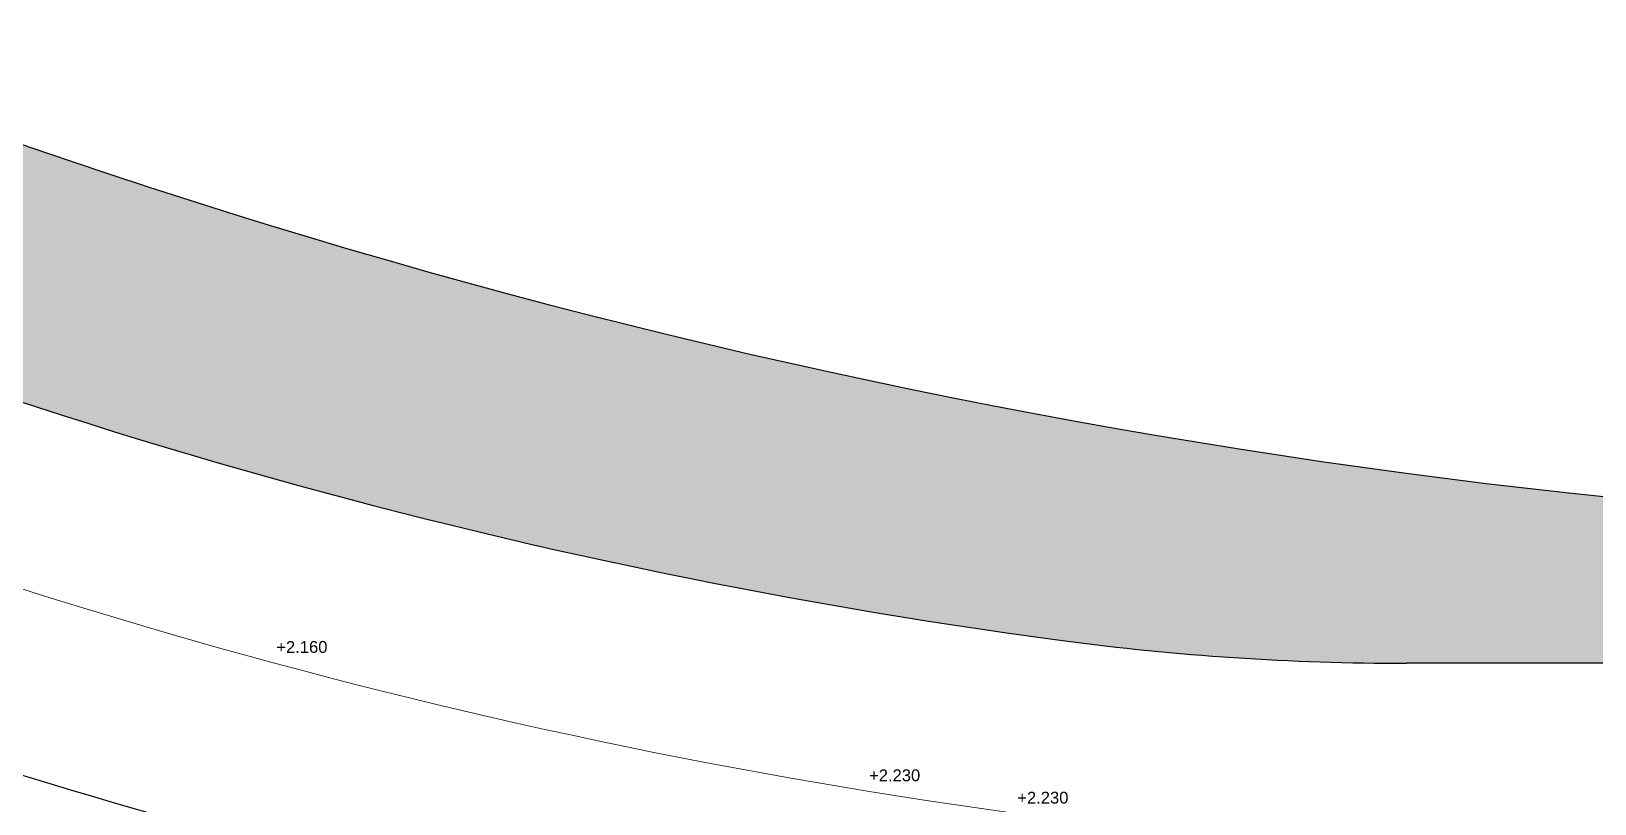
# Model space of a CAD drawing. Header units: millimetres. Extents: x -144017 to 231572, y -32146 to 76935.
# Drawn here: x -37846 to 14904, y 12951 to 39040 of the extents above; entities that cross this region are included whole.
import ezdxf

# ---------------------------------------------------------------- set-up
doc = ezdxf.new("R2010")
doc.units = ezdxf.units.MM
doc.header["$LTSCALE"] = 100
doc.header["$MEASUREMENT"] = 0
for name, color, linetype, lineweight in [('1', 1, 'Continuous', 18), ('ARC_HATCH', 8, 'Continuous', 0), ('TAN CANG-profile- REVISE1$0$8', 17, 'Continuous', 0)]:
    doc.layers.add(name, color=color, linetype=linetype, lineweight=lineweight)
doc.layers.add('1ST_ALIGSIDEWALK', color=5, linetype='Continuous')
doc.layers.add('Row1', color=5, linetype='Continuous')
doc.layers.add('Defpoint', color=160, linetype='Continuous', plot=False)
doc.styles.add('Arial', font='arial.ttf', dxfattribs={"width": 0.8, "height": 98.35329341317366})

msp = doc.modelspace()

# ---------------------------------------------------------------- hatches: boundary and pattern name
at = {"layer": 'ARC_HATCH'}
h = msp.add_hatch(dxfattribs=at)
h.set_pattern_fill('ANGLE', color=256, scale=200, angle=33.91813135582277, style=0)
h.set_pattern_definition([(44.99999999573775, (-30076.26288746222, -418178.4740657286), (-987.8281732441221, 987.828173391092), [1015.999999999999, -380.9999999999998]), (134.9999999957377, (-30076.26288746222, -418178.4740657286), (-987.8281733910922, -987.8281732441221), [1016, -380.9999999999999])])
h.paths.add_polyline_path([(107882.6608971358, 20832.93733373977), (108061.0750021144, 21757.94874898851), (69929.89318173681, 21922.25860315413), (39269.19840504823, 22024.80188635769, -0.09445108774179375), (-48404.61881400429, 39039.72174451975), (-84030.45710070228, 53270.42787567325, -0.3837196270697199), (-86988.0958882565, 59270.50409111544), (-88822.33718754031, 59067.35589178914, 0.35529364105406), (-82170.64980403922, 45463.93247447384), (-58884.35643607526, 34692.77105694319, 0.07534880944523575), (-3053.741034755541, 18467.1692322242, 0.03309263223155202), (8556.591876339458, 17696.78149597708), (76716.17945576698, 17690.28002930537), (96715.23076997523, 16806.79234247879), (102951.6032671788, 16779.91939413533, 0.3606623973965681)])
at = {"layer": 'TAN CANG-profile- REVISE1$0$8'}
h = msp.add_hatch(dxfattribs=at)
h.set_pattern_fill('GRASS', color=256, scale=69.99999999999999, angle=-11.08186864417722)
h.set_pattern_definition([(90, (-30076.26285645965, -0.0005669035599566996), (-1257.235856706474, 1257.235856893526), [333.375, -2181.0967136]), (44.99999999573775, (-30076.26285645965, -0.0005669035599566996), (-1257.235856856155, 1257.235857043208), [333.3749999999998, -1444.624999999999]), (134.9999999957377, (-30076.26285645965, -0.0005669035599566996), (-1257.235857043208, -1257.235856856155), [333.3749999999999, -1444.625])])
edge = h.paths.add_edge_path(flags=16)
edge.add_line((89252.22992804041, -999.9926423951983), (88252.22992826605, -999.9928319306928))
edge.add_arc((88252.22983365733, -499.9928315902071), 500.0000001727975, 180.0000108688295, 270.00001085317393, ccw=False)
edge.add_line((87752.22983355733, -499.9929264728853), (87752.22964395469, 500.007072958746))
edge.add_arc((88252.22964410542, 500.0071678390668), 500.0000001951738, 90.00001086626543, 180.0000108662654, ccw=False)
edge.add_line((88252.22954936267, 1000.007168033102), (89252.22954959402, 1000.007357479102))
edge.add_arc((89252.22964414256, 500.0073573933332), 499.9999999219319, 1.084264658857137e-05, 90.0000108452108, ccw=False)
edge.add_line((89752.22964419669, 500.0074520420167), (89752.2298335261, -499.9925475733471))
edge.add_arc((89252.2298333688, -499.9926424580626), 500.0000001951738, -89.99998914169782, 1.0866265483855386e-05, ccw=False)
edge = h.paths.add_edge_path(flags=16)
edge.add_line((117752.2298318279, -499.9872363727773), (117752.229645648, 500.0127635747485))
edge.add_arc((118252.2296456771, 500.0128568067157), 499.9999999961491, 90.00001062549069, 180.0000106804207, ccw=False)
edge.add_line((118252.229552923, 1000.012856611225), (119252.2295530543, 1000.013042517996))
edge.add_arc((119252.2296460085, 500.0130429020501), 499.9999998371518, 1.0654237826202007e-05, 90.00001065680198, ccw=False)
edge.add_line((119752.2296459758, 500.013135867106), (119752.2298317683, -499.9868642417714))
edge.add_arc((119252.2298318928, -499.9869572665484), 499.9999999513964, -89.99998933010659, 1.0654237826202007e-05, ccw=False)
edge.add_line((119252.2299249977, -999.9869571398012), (118252.2299252787, -999.9871433645603))
edge.add_arc((118252.2298320751, -499.987143219565), 500.0000001103937, 180.0000106752925, 270.0000106778566, ccw=False)
edge = h.paths.add_edge_path(flags=16)
edge.add_line((147752.2298337748, -499.981553552323), (147752.2296438046, 500.0184464257909))
edge.add_arc((148252.2296438295, 500.0185413421423), 499.9999999666846, 90.00001088448522, 180.0000108713937, ccw=False)
edge.add_line((148252.2295488071, 1000.018541348021), (149252.2295486015, 1000.018731591379))
edge.add_arc((149252.2296437244, 500.0187314101786), 500.0000002399265, 1.089501250817193e-05, 90.00001089244842, ccw=False)
edge.add_line((149752.2296438243, 500.0188262928277), (149752.2298337496, -499.9811739137513))
edge.add_arc((149252.2298336525, -499.9812685787037), 500.0000000809292, -89.99998912064308, 1.086882957679336e-05, ccw=False)
edge.add_line((149252.2299286293, -999.9812688185484), (148252.2299288797, -999.981458833412))
edge.add_arc((148252.2298339918, -499.9814586925495), 500.0000001951738, 180.0000108662654, 270.0000108662654, ccw=False)
edge = h.paths.add_edge_path()
edge.add_line((71249.89730795065, -7499.996410931664), (61964.38365299813, -7499.997815003007))
edge.add_line((61964.38365302136, -7499.997814884176), (61964.38370115517, -7749.997812513117))
edge.add_line((61964.38370116637, -7749.997812581772), (60564.38365354118, -7499.998080530058))
edge.add_line((60564.38365358283, -7499.998080477468), (-71735.61634721723, -7500.023168075597))
edge.add_line((-71735.61634722305, -7500.023168129497), (-71735.61633779087, -7550.023166952858))
edge.add_line((-71735.61633785433, -7550.023166889179), (-72835.89156514447, -7550.0233755839))
edge.add_line((-72835.89156516257, -7550.023375584191), (-77597.82428514755, -7550.014109972923))
edge.add_line((-77597.82428508968, -7550.014110103832), (-77597.82428477202, -7680.00928200176))
edge.add_line((-77597.82428481823, -7680.009281912993), (-107997.8242841528, -7680.00928104081))
edge.add_line((-107997.8242841239, -7680.009281101491), (-107997.824283935, -2300.029344686045))
edge.add_line((-107997.8242839302, -2300.029344482027), (-108397.8242842477, -2300.02934424745))
edge.add_line((-108397.8242841961, -2300.029344308772), (-108397.8242838832, -900.029344580922))
edge.add_line((-108397.8242839702, -900.0293447005388), (-107997.8242844077, -900.0293445499847))
edge.add_line((-107997.8242843604, -900.0293445023126), (-107997.8242828778, 10799.99071898192))
edge.add_line((-107997.8242829496, 10799.99071889158), (-82399.97879703534, 10799.99071673185))
edge.add_line((-82399.97879700013, 10799.99071683886), (-82399.97876938675, 27159.63416912858))
edge.add_arc((-90198.76081603937, 27159.64090891925), 7798.782046660333, -4.951540799689846e-05, 54.87870966651582)
edge.add_arc((-90444.17256359258, 19645.15376595821), 14677.17007369409, 71.19103231802849, 162.9588049963515)
edge.add_line((-104476.9311660268, 23946.43350333004), (-111467.0947107264, 1864.629285522329))
edge.add_arc((-97166.51261818147, -2662.32904853631), 14999.99999812235, 162.4344195154996, 215.2158596385753)
edge.add_line((-109421.2922499677, -11312.20628013287), (-105377.9799650058, -17040.59984098366))
edge.add_arc((-93123.20033260799, -8390.72260814978), 14999.99999938978, 215.2158596412977, 274.2562838386268)
edge.add_line((-92009.93240500154, -23349.35337772957), (-49995.04976506079, -20222.47485286111))
edge.add_arc((26004.04076379299, -1041398.335579772), 1024000.000142811, 89.75311012119721, 94.25628383824483, ccw=False)
edge.add_line((30416.48537493753, -17407.84215471291), (231572.3973175572, -18274.63665028839))
edge.add_line((231572.3973176681, -18274.63665015259), (231571.3143646722, 3725.572263129259))
edge.add_line((231571.3143646309, 3725.572263072827), (96650.88894074096, 4306.953546874807))
edge.add_line((96650.88894069992, 4306.953546844888), (88543.91269833592, 4665.005323740537))
edge.add_arc((87764.7410890031, -634.2084488558176), 5356.190344418337, 81.63543185097565, 142.3703643290098)
edge.add_line((83522.7778869106, 2636.039737227431), (81426.71238279573, 68.19384043765604))
edge.add_arc((75393.57680101029, 8076.745108986361), 10026.74515338899, 270.0047742223393, 306.9920562464024, ccw=False)
edge.add_line((75394.41228856216, -1950.00000956346), (72991.1444458125, -1950.000009303825))
edge.add_line((72991.14444588649, -1950.000009231037), (71250.02120208423, -1950.000009135256))
edge.add_line((71250.02120211726, -1950.00000917018), (71249.89730802932, -7499.996410835098))
h = msp.add_hatch(dxfattribs=at)
h.set_pattern_fill('GRASS', color=256, scale=69.99999999999999, angle=-7.83057834400155)
h.set_pattern_definition([(93.25129029591338, (-30076.26286733377, -60465.1422206617), (-1326.516674536038, 1183.907729269943), [333.3750000000001, -2181.0967136]), (48.25129029591341, (-30076.26286733377, -60465.1422206617), (-1326.516674693968, 1183.907729410893), [333.3750000000001, -1444.625]), (138.2512902959134, (-30076.26286733377, -60465.1422206617), (-1183.907729410893, -1326.516674693968), [333.3749999999996, -1444.624999999998])])
h.paths.add_polyline_path([(-62760.0875134251, 17690.36651815541), (-62760.08751383811, 11950.00019044057, 0.4142135599414256), (-60760.08753058987, 9950.000190280407), (-35379.97880856897, 9949.999977666332, 1), (-35379.97880358499, 12749.99997769576), (-44081.68141648217, 12312.3521675673), (-44081.68141639978, 12248.92077678905), (-44611.01255216618, 10845.42209752134)])

# ---------------------------------------------------------------- linework, layer by layer
at = {"layer": '1'}
msp.add_lwpolyline([(-61403.2624214949, 29247.12025641775, 0.07534880944601104), (-3845.926955273666, 12519.69569572899)], format="xyb", dxfattribs=at)
at = {"layer": '1ST_ALIGSIDEWALK'}
msp.add_line((76716.17945553304, 17690.28002935121), (8556.591874330188, 17696.78149564177), dxfattribs=at)
for centre, radius, start, end in [((22560.27048190823, 210768.8135673705), 194000, 245.1769235726388, 262.4130288977463), ((22560.27048190823, 210768.8135673705), 206000, 245.1769235726388, 258.2274416082737), ((8481.078430077236, 104432.2321855385), 86735.48356182013, 262.357680968344, 270.0498827254299)]:
    msp.add_arc(centre, radius, start, end, dxfattribs=at)
at = {"layer": 'Row1'}
msp.add_arc((40066.84622328426, 260523.4680418197), 238500, 248.2258102789342, 269.808377615056, dxfattribs=at)

# ---------------------------------------------------------------- texts
at = {"layer": 'Defpoint', "style": 'Arial'}
for s, p in [('+2.160', (-29577.79589498776, 18043.25851668345)), ('+2.230', (-9577.795895333693, 13708.31172500574)), ('+2.230', (-4577.79589545296, 12954.5749491319))]:
    msp.add_text(s, height=400, rotation=0.1694216619543684, dxfattribs=at).set_placement(p)

doc.saveas('drawing.dxf')
